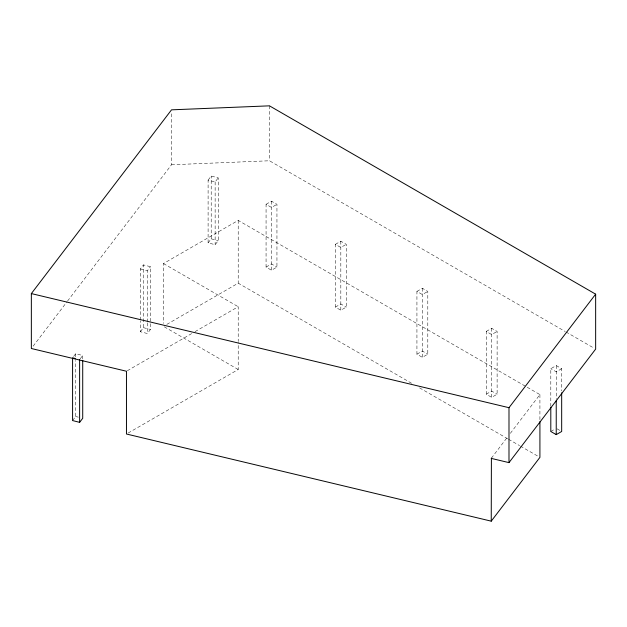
<?xml version="1.0" encoding="UTF-8"?>
<svg xmlns="http://www.w3.org/2000/svg" width="627" height="627" viewBox="0 0 627 627"><rect width="100%" height="100%" fill="white"/><g stroke="black" fill="none" stroke-linecap="round" stroke-linejoin="round"><path stroke-width="0.47" stroke-dasharray="3.13 2.35" d="M33.129 346.175L66.987 301.799M67.583 301.015L171.524 164.76L171.524 111.763M73.618 356.434L75.679 353.722L82.717 355.509L82.717 359.373M140.346 320.138L140.346 268.959L143.442 264.892L150.48 266.687L150.48 329.457L147.376 333.517L140.346 331.73L140.346 321.11M208.101 180.129L211.205 176.062L218.243 177.856L218.243 240.627L215.139 244.687L208.101 242.9L208.101 180.129L215.139 181.916L218.243 177.856M80.131 358.895L82.717 355.509M147.376 321.933L147.376 270.746L150.48 266.687M72.583 420.56L75.679 416.493L75.679 360.486M140.346 331.73L143.442 327.67L143.442 264.892M208.101 242.9L211.205 238.84L211.205 176.062M491.403 458.157L507.972 436.447M510.339 433.351L539.918 394.595L238.213 220.406L163.459 263.559L163.459 323.438M266.067 204.316L271.507 201.181L276.946 204.316L276.946 267.094L271.507 270.229L266.067 267.094L266.067 204.316L271.507 207.459L276.946 204.316M166.821 324.394L238.213 283.177L411.947 383.481M266.067 267.094L271.507 263.951L276.946 267.094M335.382 244.334L340.822 241.199L346.261 244.334L346.261 307.112L340.822 310.247L335.382 307.112L335.382 244.334L340.822 247.477L346.261 244.334M127.305 370.745L191.65 333.603M195.036 331.644L238.213 306.721L238.213 341.488M335.382 307.112L340.822 303.97L346.261 307.112M128.151 433.03L238.213 369.491L238.213 342.452M416.931 291.414L422.363 288.279L427.802 291.414L427.802 354.192L422.363 357.327L416.931 354.192L416.931 291.414L422.363 294.557L427.802 291.414M416.931 354.192L422.363 351.049L427.802 354.192M486.246 331.432L491.678 328.297L497.117 331.432L497.117 394.211L491.678 397.346L486.246 394.211L486.246 331.432L491.678 334.575L497.117 331.432M486.246 394.211L491.678 391.068L497.117 394.211M550.804 406.367L550.804 368.707L556.235 365.565L561.674 368.707L561.674 390.919M561.674 368.707L556.235 371.842L550.804 368.707M550.804 431.478L554.683 429.236M171.524 164.76L269.461 160.771L565.146 331.479M211.205 238.84L218.243 240.627M140.346 268.959L147.376 270.746M143.442 327.67L150.48 329.457M75.679 416.493L78.32 417.167M565.993 331.973L593.957 348.11M557.011 428.79L560.123 430.584M419.573 387.886L507.713 438.775M508.56 439.261L519.579 445.625M520.426 446.111L538.225 456.385M163.459 263.559L238.213 306.721M164.298 326.824L238.213 369.491M556.235 365.565L556.235 399.368M539.918 394.595L539.918 419.706M491.678 328.297L491.678 397.346M422.363 288.279L422.363 357.327M340.822 241.199L340.822 310.247M271.507 201.181L271.507 270.229M269.461 105.838L269.461 160.771M238.213 220.406L238.213 283.177M215.139 181.916L215.139 244.687M147.376 322.897L147.376 333.517M75.679 353.722L75.679 359.514"/><path stroke-width="0.94" d="M491.239 458.384L508.991 462.624L595.65 349.09L595.65 294.165L269.461 105.838L171.524 109.835L31.35 293.585L31.35 348.51L126.458 371.239L126.458 434.009L491.239 521.162L491.403 458.157M491.239 521.162L539.918 457.365L539.918 421.634M75.216 358.456L72.583 357.782L72.583 420.56L79.621 422.347L82.717 418.287L82.717 360.337M508.991 462.624L508.991 407.699L595.65 294.165M550.804 407.338L550.804 431.478L556.235 434.621L561.674 431.478L561.674 392.847M31.35 293.585L508.991 407.699M556.235 400.818L556.235 434.621M79.621 359.577L79.621 422.347"/></g></svg>
